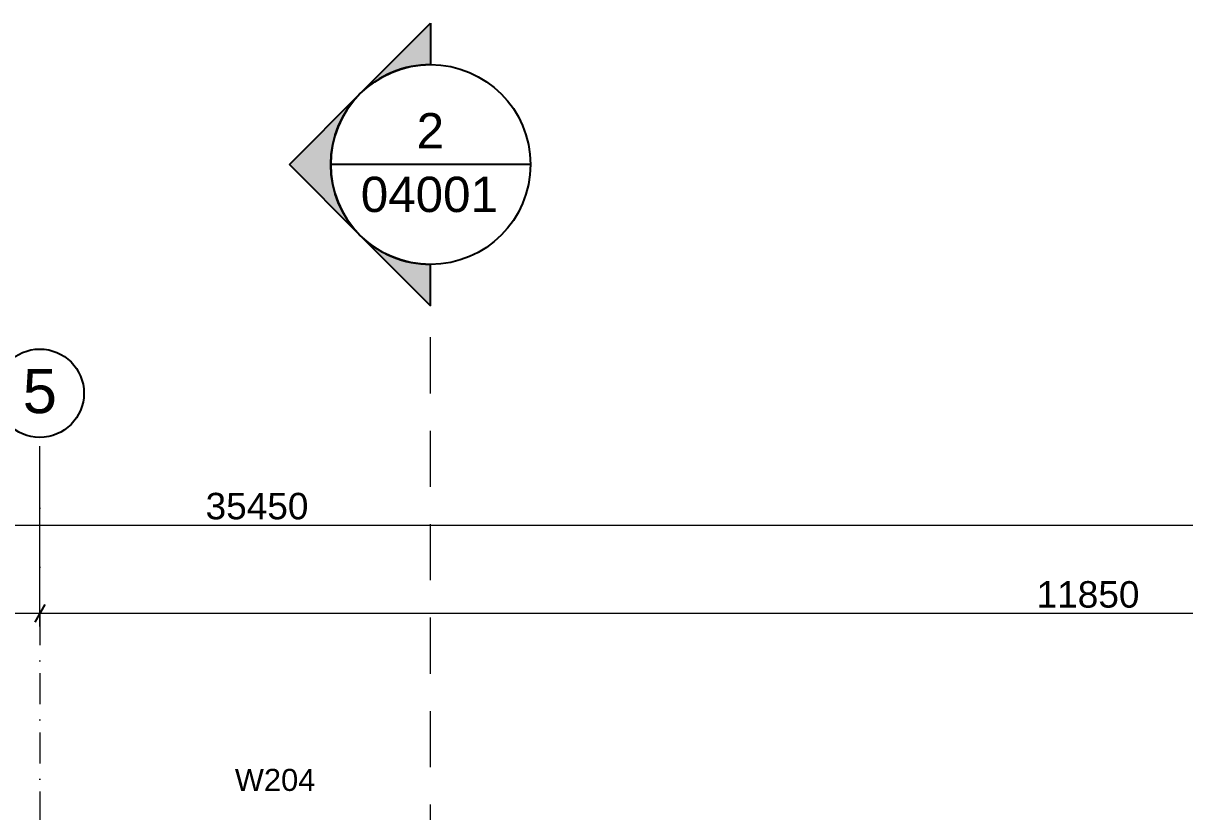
# Model space of a CAD drawing. Header units: millimetres. Extents: x -14278 to 97203, y -22378 to 34603.
# Drawn here: x 71754 to 78334, y 10212 to 14677 of the extents above; entities that cross this region are included whole.
import ezdxf
from ezdxf.enums import TextEntityAlignment as Align

# ---------------------------------------------------------------- set-up
doc = ezdxf.new("R2010")
doc.units = ezdxf.units.MM
doc.header["$MEASUREMENT"] = 0
doc.linetypes.add('Dot & Dashed', pattern=[335.138881, 176.388884, -88.194442, 0, -70.555556])
doc.linetypes.add('Long Dashed', pattern=[529.166651, 317.499995, -211.666656])
for name, color, linetype in [('A-Zz_20_10_90-T_TextWindow', 7, 'Continuous'), ('A-Zz_60_50_80-P_MarkerSection', 7, 'Continuous'), ('NewA-Zz_20_20-D_DimensionGrid', 7, 'Continuous'), ('NewA-Zz_35_40_80-M_GridStructural', 7, 'Continuous')]:
    doc.layers.add(name, color=color, linetype=linetype)
doc.styles.add('GENERATED_STYLE_1', font='')
doc.styles.get('GENERATED_STYLE_1').set_extended_font_data('Arial')
doc.dimstyles.new('GENERATED_STYLE__2', dxfattribs={"dimtxt": 150, "dimasz": 76, "dimexe": 0.18, "dimexo": 300, "dimgap": 0.09, "dimtad": 1, "dimtih": 1, "dimtoh": 1, "dimdec": 0, "dimzin": 0, "dimdsep": 46, "dimtxsty": 'GENERATED_STYLE_1', "dimblk": 'ARROWHEAD_2', "dimblk1": 'ARROWHEAD_2', "dimblk2": 'ARROWHEAD_2', "dimcen": 0.09, "dimclrd": 6, "dimclre": 6, "dimclrt": 7, "dimazin": 0, "dimtfac": 1, "dimtdec": 4, "dimtmove": 0, "dimatfit": 3, "dimfxl": 0, "dimtolj": 1, "dimtzin": 0, "dimarcsym": 0})

# ---------------------------------------------------------------- blocks, each defined once
blk = doc.blocks.new('Standard grid marker')
at = {"layer": 'NewA-Zz_35_40_80-M_GridStructural', "color": 6, "linetype": 'Dot & Dashed', "lineweight": 13}
for q in [(18130.8, 0), (0, 0)]:
    blk.add_line((1000, 0), q, dxfattribs=at)
at = {"layer": 'NewA-Zz_35_40_80-M_GridStructural', "linetype": 'Continuous'}
blk.add_circle((-250, 0), 250, dxfattribs=at)
at = {"layer": 'NewA-Zz_35_40_80-M_GridStructural', "color": 6, "linetype": 'Dot & Dashed', "lineweight": 13}
blk.add_point((1000, 0), dxfattribs=at)
blk.add_point((1000, 0), dxfattribs=at)
at = {"layer": 'NewA-Zz_35_40_80-M_GridStructural', "style": 'GENERATED_STYLE_1'}
blk.add_attdef('AC_MarkerText_1', text='', height=250, rotation=90, dxfattribs=at).set_placement((-250, 14.3), align=Align.MIDDLE_CENTER)
blk = doc.blocks.new('*D979', base_point=(55648, -5438.2))
at = {"layer": 'NewA-Zz_20_20-D_DimensionGrid', "color": 6, "linetype": 'Continuous', "lineweight": 13}
for p, q in [((55348, 11760.7), (55348, 12032)), ((90798, 11760.7), (90798, 12032)), ((55299.1, 11835.7), (55348, 11835.7)), ((55348, 11835.7), (90798, 11835.7)), ((90798, 11835.7), (90846.9, 11835.7))]:
    blk.add_line(p, q, dxfattribs=at)
at = {"layer": 'NewA-Zz_20_20-D_DimensionGrid', "linetype": 'Continuous'}
for p, q in [((55376.9, 11885.7), (55319.1, 11785.7)), ((90769.1, 11785.7), (90826.9, 11885.7))]:
    blk.add_line(p, q, dxfattribs=at)
at = {"layer": 'NewA-Zz_20_20-D_DimensionGrid', "insert": (72787, 11865.7), "char_height": 150, "attachment_point": 7, "style": 'GENERATED_STYLE_1'}
blk.add_mtext('\\A1;{\\fArial|b0|i0|c0|p34;35450}', dxfattribs=at)
blk = doc.blocks.new('ARROWHEAD_2')
at = {"color": 0, "linetype": 'Continuous', "lineweight": 0}
for p, q in [((0, 0), (-1, 0)), ((-0.378, -0.655), (0.378, 0.655))]:
    blk.add_line(p, q, dxfattribs=at)
blk = doc.blocks.new('*D984', base_point=(55648, -5438.2))
at = {"layer": 'NewA-Zz_20_20-D_DimensionGrid', "color": 6, "linetype": 'Continuous', "lineweight": 13}
for p, q in [((63998, 11260.6), (63998, 12282)), ((71848, 11260.6), (71848, 12282)), ((63998, 11335.6), (71848, 11335.6))]:
    blk.add_line(p, q, dxfattribs=at)
at = {"layer": 'NewA-Zz_20_20-D_DimensionGrid', "linetype": 'Continuous'}
for p, q in [((64026.9, 11385.6), (63969.1, 11285.6)), ((71876.9, 11385.6), (71819.1, 11285.6))]:
    blk.add_line(p, q, dxfattribs=at)
at = {"layer": 'NewA-Zz_20_20-D_DimensionGrid', "insert": (67694.2, 11365.6), "char_height": 150, "attachment_point": 7, "style": 'GENERATED_STYLE_1'}
blk.add_mtext('\\A1;{\\fArial|b0|i0|c0|p34;7850}', dxfattribs=at)
blk = doc.blocks.new('*D985', base_point=(55648, -5438.2))
at = {"layer": 'NewA-Zz_20_20-D_DimensionGrid', "color": 6, "linetype": 'Continuous', "lineweight": 13}
for p, q in [((71848, 11260.6), (71848, 12282)), ((83698, 11260.6), (83698, 12282)), ((71848, 11335.6), (83698, 11335.6))]:
    blk.add_line(p, q, dxfattribs=at)
at = {"layer": 'NewA-Zz_20_20-D_DimensionGrid', "linetype": 'Continuous'}
for p, q in [((71876.9, 11385.6), (71819.1, 11285.6)), ((83726.9, 11385.6), (83669.1, 11285.6))]:
    blk.add_line(p, q, dxfattribs=at)
at = {"layer": 'NewA-Zz_20_20-D_DimensionGrid', "insert": (77494.6, 11365.6), "char_height": 150, "attachment_point": 7, "style": 'GENERATED_STYLE_1'}
blk.add_mtext('\\A1;{\\fArial|b0|i0|c0|p34;11850}', dxfattribs=at)
blk = doc.blocks.new('Label_148_2', base_point=(72755.8, 10533.4))
at = {"layer": 'A-Zz_20_10_90-T_TextWindow', "insert": (73180.8, 10454.8), "char_height": 125, "attachment_point": 2, "style": 'GENERATED_STYLE_1'}
blk.add_mtext('\\fArial|b0|i0|c0|p34;W204\\fArial|b0|i0|c0|p34;\\fArial|b0|i0|c0|p34;\\fArial|b0|i0|c0|p34;\\fArial|b0|i0|c0|p34;\\fArial|b0|i0|c0|p34;\\fArial|b0|i0|c0|p34;\\fArial|b0|i0|c0|p34;\\fArial|b0|i0|c0|p34;\\fArial|b0|i0|c0|p34;\\fArial|b0|i0|c0|p34;\\fArial|b0|i0|c0|p34;\\fArial|b0|i0|c0|p34;\\fArial|b0|i0|c0|p34;\\fArial|b0|i0|c0|p34;\\fArial|b0|i0|c0|p34;\\fArial|b0|i0|c0|p34;\\fArial|b0|i0|c0|p34;\\fArial|b0|i0|c0|p34;\\fArial|b0|i0|c0|p34;\\fArial|b0|i0|c0|p34;\\fArial|b0|i0|c0|p34;\\fArial|b0|i0|c0|p34;\\fArial|b0|i0|c0|p34;\\fArial|b0|i0|c0|p34;\\fArial|b0|i0|c0|p34;\\fArial|b0|i0|c0|p34;\\fArial|b0|i0|c0|p34;\\fArial|b0|i0|c0|p34;\\fArial|b0|i0|c0|p34;}', dxfattribs=at)
blk = doc.blocks.new('Cutting Plane_19_2', base_point=(74061.7, -7707.2))
at = {"layer": 'A-Zz_60_50_80-P_MarkerSection', "linetype": 'Continuous'}
for points in [[(74061.7, 14677.1), (74061.7, 14442.8, 0.198912), (73661.7, 14277.1)], [(73661.7, 14277.1, 0.414214), (73661.7, 13477.1), (73261.7, 13877.1)], [(74061.7, 13077.1), (74061.7, 13311.4, -0.198912), (73661.7, 13477.1)]]:
    blk.add_hatch(color=256, dxfattribs=at).paths.add_polyline_path(points)
for p, q in [((73661.7, 14277.1), (74061.7, 14677.1)), ((74061.7, 14677.1), (74061.7, 14442.8)), ((73261.7, 13877.1), (73661.7, 14277.1)), ((73661.7, 13477.1), (73261.7, 13877.1)), ((74627.4, 13877.1), (73496, 13877.1)), ((73661.7, 13477.1), (74061.7, 13077.1)), ((74061.7, 13077.1), (74061.7, 13311.4))]:
    blk.add_line(p, q, dxfattribs=at)
at = {"layer": 'A-Zz_60_50_80-P_MarkerSection', "color": 6, "linetype": 'Long Dashed', "lineweight": 13}
blk.add_line((74061.7, 8877.1), (74061.7, 13077.1), dxfattribs=at)
at = {"layer": 'A-Zz_60_50_80-P_MarkerSection', "linetype": 'Continuous'}
blk.add_circle((74061.7, 13877.1), 565.7, dxfattribs=at)
for start, end in [(90, 135), (135, 225), (225, 270)]:
    blk.add_arc((74061.7, 13877.1), 565.7, start, end, dxfattribs=at)
at = {"layer": 'A-Zz_60_50_80-P_MarkerSection', "char_height": 200, "attachment_point": 9, "style": 'GENERATED_STYLE_1'}
for s, insert in [('\\A1;{\\fArial|b0|i0|c0|p34;2}', (74138, 13968.5)), ('\\A1;{\\fArial|b0|i0|c0|p34;04001}', (74443.1, 13605.2))]:
    blk.add_mtext(s, dxfattribs=dict(at, insert=insert))

msp = doc.modelspace()

# ---------------------------------------------------------------- block references
at = {"layer": 'A-Zz_20_10_90-T_TextWindow', "color": 6, "linetype": 'Continuous', "lineweight": 13}
msp.add_blockref('Label_148_2', (72755.8, 10533.4), dxfattribs=at)
at = {"layer": 'A-Zz_60_50_80-P_MarkerSection', "color": 6, "lineweight": 13}
msp.add_blockref('Cutting Plane_19_2', (74061.7, -7707.2), dxfattribs=at)
at = {"layer": 'NewA-Zz_35_40_80-M_GridStructural', "color": 1, "linetype": 'Continuous', "lineweight": 18}
ref = msp.add_blockref('Standard grid marker', (71848, 12332), dxfattribs=dict(at, zscale=1000, rotation=270))
ref.add_attrib('AC_MarkerText_1', '5', dxfattribs={"color": 7, "height": 250, "rotation": 360, "style": 'GENERATED_STYLE_1'}).set_placement((71848, 12594.2), align=Align.MIDDLE_CENTER)

# ---------------------------------------------------------------- dimensions: what is measured, and where the dimension line sits
at = {"layer": 'NewA-Zz_20_20-D_DimensionGrid', "color": 6, "linetype": 'Continuous', "lineweight": 13}
for base, p1, p2, picture, middle in [((71848, 11335.6), (63998, 12582), (71848, 12582), '*D984', (67929.7, 11440.6)), ((83698, 11335.6), (71848, 12582), (83698, 12582), '*D985', (77789, 11440.6)), ((90798, 11835.7), (55348, 12332), (90798, 12332), '*D979', (73081.3, 11940.7))]:
    dim = msp.add_linear_dim(base=base, p1=p1, p2=p2, dimstyle='GENERATED_STYLE__2', dxfattribs=at)
    dim.commit()
    dim.dimension.update_dxf_attribs({"geometry": picture, "text_midpoint": middle, "dimtype": 160})

doc.saveas('drawing.dxf')
